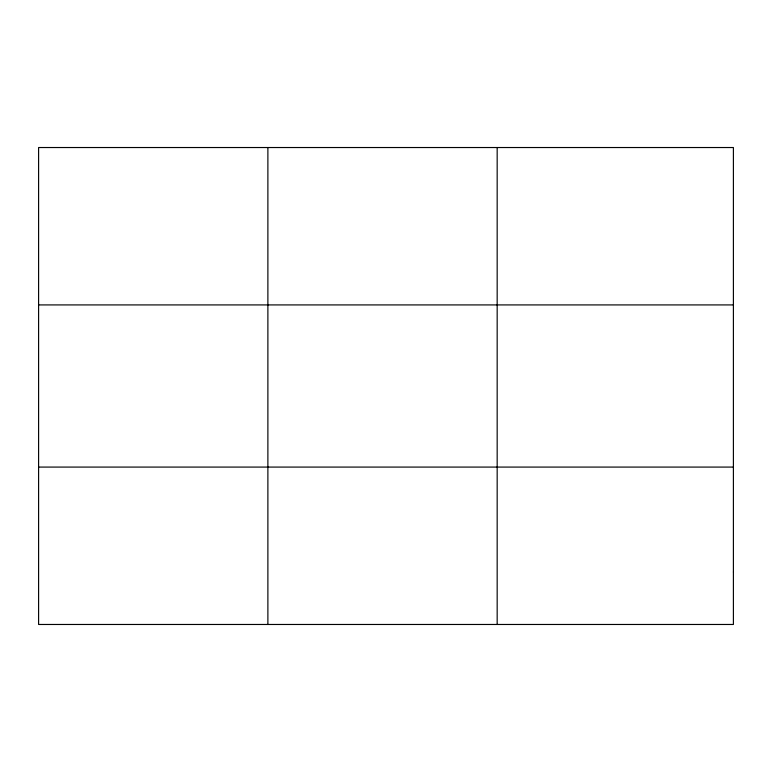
<?xml version="1.0" encoding="UTF-8"?>
<svg xmlns="http://www.w3.org/2000/svg" width="772" height="772" viewBox="0 0 772 772"><rect width="100%" height="100%" fill="white"/><g stroke="black" fill="none" stroke-linecap="round" stroke-linejoin="round"><path stroke-width="1.16" d="M267.884 147.529L267.884 624.471M497.168 147.529L497.168 624.471M38.6 304.921L733.4 304.921M38.6 467.079L733.4 467.079M733.4 572.013L733.4 624.471L38.6 624.471L38.6 147.529L733.4 147.529L733.4 572.013"/></g></svg>
